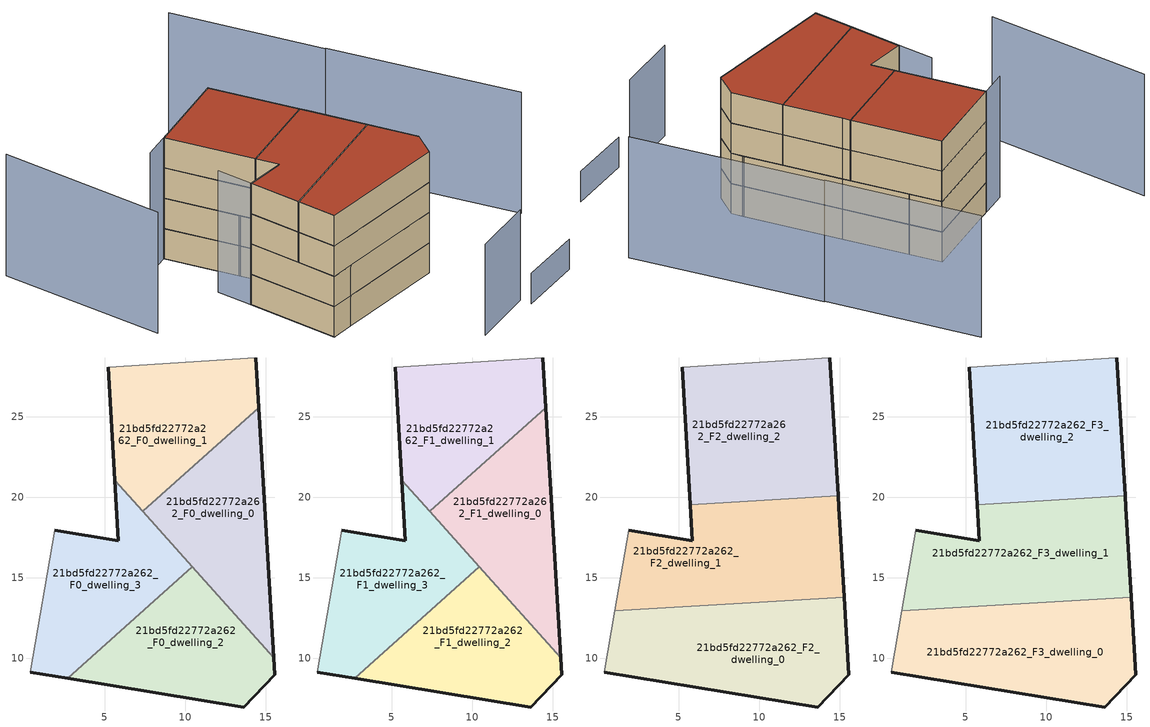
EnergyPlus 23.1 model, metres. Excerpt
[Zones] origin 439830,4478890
21bd5fd22772a262_F0_dwelling_0
 floor ground (EU_floor_Construction): 15.5,10.04 14.95,19.39 14.57,25.57 7.37,19.12 z0
 wall outside (EU_wall_Construction): 14.57,25.57 14.95,19.39 15.5,10.04 z0:3
 wall to 21bd5fd22772a262_F0_dwelling_1 (EU_wall_Construction): 7.37,19.12 14.57,25.57 z0:3
 wall to 21bd5fd22772a262_F0_dwelling_2 (EU_wall_Construction): 15.5,10.04 10.44,15.69 z0:3
 wall to 21bd5fd22772a262_F0_dwelling_3 (EU_wall_Construction): 10.44,15.69 7.37,19.12 z0:3
21bd5fd22772a262_F0_dwelling_1
 floor ground (EU_floor_Construction): 14.57,25.57 14.38,28.65 5.23,28.08 5.64,21.05 7.37,19.12 z0
 wall outside (EU_wall_Construction): 5.64,21.05 5.23,28.08 / 14.38,28.65 14.57,25.57 z0:3
 wall adiabatic (EU_wall_Construction): 5.23,28.08 14.38,28.65 z0:3
 wall to 21bd5fd22772a262_F0_dwelling_3 (EU_wall_Construction): 7.37,19.12 5.64,21.05 z0:3
21bd5fd22772a262_F0_dwelling_2
 floor ground (EU_floor_Construction): 13.65,6.97 15.57,8.96 15.5,10.04 10.44,15.69 2.7,8.75 z0
 wall outside (EU_wall_Construction): 15.5,10.04 15.57,8.96 13.65,6.97 2.7,8.75 z0:3
 wall to 21bd5fd22772a262_F0_dwelling_3 (EU_wall_Construction): 2.7,8.75 10.44,15.69 z0:3
21bd5fd22772a262_F0_dwelling_3
 floor ground (EU_floor_Construction): 10.44,15.69 5.64,21.05 5.86,17.3 1.91,17.96 0.38,9.13 2.7,8.75 z0
 wall outside (EU_wall_Construction): 2.7,8.75 0.38,9.13 / 1.91,17.96 5.86,17.3 5.64,21.05 z0:3
 wall adiabatic (EU_wall_Construction): 0.38,9.13 1.91,17.96 z0:3
21bd5fd22772a262_F1_dwelling_0
 floor to 21bd5fd22772a262_F0_dwelling_0 (EU_floor_Construction): 15.5,10.04 14.95,19.39 14.57,25.57 7.37,19.12 z3
 wall outside (EU_wall_Construction): 14.57,25.57 14.95,19.39 15.5,10.04 z3:6
 wall to 21bd5fd22772a262_F1_dwelling_1 (EU_wall_Construction): 7.37,19.12 14.57,25.57 z3:6
 wall to 21bd5fd22772a262_F1_dwelling_2 (EU_wall_Construction): 15.5,10.04 10.44,15.69 z3:6
 wall to 21bd5fd22772a262_F1_dwelling_3 (EU_wall_Construction): 10.44,15.69 7.37,19.12 z3:6
21bd5fd22772a262_F1_dwelling_1
 floor to 21bd5fd22772a262_F0_dwelling_1 (EU_floor_Construction): 14.57,25.57 14.38,28.65 5.23,28.08 5.64,21.05 7.37,19.12 z3
 wall outside (EU_wall_Construction): 5.64,21.05 5.23,28.08 / 14.38,28.65 14.57,25.57 z3:6
 wall adiabatic (EU_wall_Construction): 5.23,28.08 14.38,28.65 z3:6
 wall to 21bd5fd22772a262_F1_dwelling_3 (EU_wall_Construction): 7.37,19.12 5.64,21.05 z3:6
21bd5fd22772a262_F1_dwelling_2
 floor to 21bd5fd22772a262_F0_dwelling_2 (EU_floor_Construction): 13.65,6.97 15.57,8.96 15.5,10.04 10.44,15.69 2.7,8.75 z3
 wall outside (EU_wall_Construction): 15.5,10.04 15.57,8.96 13.65,6.97 2.7,8.75 z3:6
 wall to 21bd5fd22772a262_F1_dwelling_3 (EU_wall_Construction): 2.7,8.75 10.44,15.69 z3:6
21bd5fd22772a262_F1_dwelling_3
 floor to 21bd5fd22772a262_F0_dwelling_3 (EU_floor_Construction): 10.44,15.69 5.64,21.05 5.86,17.3 1.91,17.96 0.38,9.13 2.7,8.75 z3
 wall outside (EU_wall_Construction): 2.7,8.75 0.38,9.13 / 1.91,17.96 5.86,17.3 5.64,21.05 z3:6
 wall adiabatic (EU_wall_Construction): 0.38,9.13 1.91,17.96 z3:6
21bd5fd22772a262_F2_dwelling_0
 floor to 21bd5fd22772a262_F1_dwelling_2 (EU_floor_Construction): 13.65,6.97 15.57,8.96 15.5,10.04 12.31,13.6 7.81,13.34 2.7,8.75 z6
 floor to 21bd5fd22772a262_F1_dwelling_0 (EU_floor_Construction): 15.5,10.04 15.28,13.77 12.31,13.6 z6
 floor to 21bd5fd22772a262_F1_dwelling_3 (EU_floor_Construction): 7.81,13.34 1.04,12.94 0.38,9.13 2.7,8.75 z6
 wall outside (EU_wall_Construction): 15.28,13.77 15.57,8.96 13.65,6.97 0.38,9.13 z6:9
 wall adiabatic (EU_wall_Construction): 0.38,9.13 1.04,12.94 z6:9
 wall to 21bd5fd22772a262_F2_dwelling_1 (EU_wall_Construction): 1.04,12.94 15.28,13.77 z6:9
21bd5fd22772a262_F2_dwelling_1
 floor to 21bd5fd22772a262_F1_dwelling_0 (EU_floor_Construction): 15.28,13.77 14.95,19.39 14.9,20.08 7.99,19.68 7.37,19.12 12.31,13.6 z6
 floor to 21bd5fd22772a262_F1_dwelling_3 (EU_floor_Construction): 7.81,13.34 10.44,15.69 6.92,19.61 5.73,19.54 5.86,17.3 1.91,17.96 1.04,12.94 z6
 floor to 21bd5fd22772a262_F1_dwelling_2 (EU_floor_Construction): 12.31,13.6 10.44,15.69 7.81,13.34 z6
 floor to 21bd5fd22772a262_F1_dwelling_1 (EU_floor_Construction): 7.99,19.68 6.92,19.61 7.37,19.12 z6
 wall outside (EU_wall_Construction): 14.9,20.08 14.95,19.39 15.28,13.77 / 1.91,17.96 5.86,17.3 5.73,19.54 z6:9
 wall adiabatic (EU_wall_Construction): 1.04,12.94 1.91,17.96 z6:9
 wall to 21bd5fd22772a262_F2_dwelling_2 (EU_wall_Construction): 5.73,19.54 14.9,20.08 z6:9
21bd5fd22772a262_F2_dwelling_2
 floor to 21bd5fd22772a262_F1_dwelling_1 (EU_floor_Construction): 14.57,25.57 14.38,28.65 5.23,28.08 5.64,21.05 6.92,19.61 7.99,19.68 z6
 floor to 21bd5fd22772a262_F1_dwelling_0 (EU_floor_Construction): 14.9,20.08 14.57,25.57 7.99,19.68 z6
 floor to 21bd5fd22772a262_F1_dwelling_3 (EU_floor_Construction): 6.92,19.61 5.64,21.05 5.73,19.54 z6
 wall outside (EU_wall_Construction): 5.73,19.54 5.23,28.08 / 14.38,28.65 14.9,20.08 z6:9
 wall adiabatic (EU_wall_Construction): 5.23,28.08 14.38,28.65 z6:9
21bd5fd22772a262_F3_dwelling_0
 floor to 21bd5fd22772a262_F2_dwelling_0 (EU_floor_Construction): 13.65,6.97 15.57,8.96 15.28,13.77 1.04,12.94 0.38,9.13 z9
 wall outside (EU_wall_Construction): 15.28,13.77 15.57,8.96 13.65,6.97 0.38,9.13 z9:12
 wall adiabatic (EU_wall_Construction): 0.38,9.13 1.04,12.94 z9:12
 wall to 21bd5fd22772a262_F3_dwelling_1 (EU_wall_Construction): 1.04,12.94 15.28,13.77 z9:12
 roof outside (EU_roof_Construction): 15.28,13.77 15.57,8.96 13.65,6.97 0.38,9.13 1.04,12.94 z12
21bd5fd22772a262_F3_dwelling_1
 floor to 21bd5fd22772a262_F2_dwelling_1 (EU_floor_Construction): 15.28,13.77 14.95,19.39 14.9,20.08 5.73,19.54 5.86,17.3 1.91,17.96 1.04,12.94 z9
 wall outside (EU_wall_Construction): 14.9,20.08 14.95,19.39 15.28,13.77 / 1.91,17.96 5.86,17.3 5.73,19.54 z9:12
 wall adiabatic (EU_wall_Construction): 1.04,12.94 1.91,17.96 z9:12
 wall to 21bd5fd22772a262_F3_dwelling_2 (EU_wall_Construction): 5.73,19.54 14.9,20.08 z9:12
 roof outside (EU_roof_Construction): 14.9,20.08 14.95,19.39 15.28,13.77 1.04,12.94 1.91,17.96 5.86,17.3 5.73,19.54 z12
21bd5fd22772a262_F3_dwelling_2
 floor to 21bd5fd22772a262_F2_dwelling_2 (EU_floor_Construction): 14.9,20.08 14.38,28.65 5.23,28.08 5.73,19.54 z9
 wall outside (EU_wall_Construction): 5.73,19.54 5.23,28.08 / 14.38,28.65 14.9,20.08 z9:12
 wall adiabatic (EU_wall_Construction): 5.23,28.08 14.38,28.65 z9:12
 roof outside (EU_roof_Construction): 14.38,28.65 14.9,20.08 5.73,19.54 5.23,28.08 z12
shading: 13.12,-3.12 19.69,-3.31 z0:3; 6.63,-2.1 13.17,-2.04 z0:9; 26.09,4.66 24.89,22.84 / 2.47,21.38 0.47,9.11 / 24.8,22.82 23.91,37.41 / -3.5,38.69 -6.05,22.74 / 14.38,28.63 2.46,27.92 z0:12
[Building]
EU S2 Campaign: North Axis=0; Terrain=City; Solar Distribution=FullExterior
[Site:Location]
Madrid: Latitude=40.5; Longitude=-3.5; Time Zone=1; Elevation=609
[SizingPeriod:WeatherFileDays]
AnnualSizingPeriod: Begin Month=1; Begin Day of Month=1; End Month=12; End Day of Month=31; Day of Week for Start Day=Monday; Use Weather File Daylight Saving Period=No; Use Weather File Rain and Snow Indicators=No
[MATERIAL]
EU_InternalMass_Material: Roughness=MediumRough; Thickness=0.1; Conductivity=1; Density=1800; Specific Heat=900; Thermal Absorptance=0.9; Solar Absorptance=0.7; Visible Absorptance=0.7
[MATERIAL:NOMASS] Roughness=MediumRough; Thermal Absorptance=0.9; Solar Absorptance=0.7; Visible Absorptance=0.7
Name | Thermal Resistance
EU_wall_NoMass | 0.459673
EU_roof_NoMass | 0.495815
EU_floor_NoMass | 0.788942
[CONSTRUCTION]
EU_wall_Construction: EU_wall_NoMass
EU_roof_Construction: EU_roof_NoMass
EU_floor_Construction: EU_floor_NoMass
EU_InternalMass_Construction: EU_InternalMass_Material
[ZONE] Type=1; Multiplier=1; Ceiling Height=autocalculate; Floor Area=autocalculate; Part of Total Floor Area=Yes
Name | Volume
21bd5fd22772a262_F0_dwelling_0; 21bd5fd22772a262_F1_dwelling_0; 21bd5fd22772a262_F0_dwelling_1; 21bd5fd22772a262_F1_dwelling_1 | 176.979
21bd5fd22772a262_F2_dwelling_0; 21bd5fd22772a262_F3_dwelling_0 | 235.963
21bd5fd22772a262_F2_dwelling_1; 21bd5fd22772a262_F3_dwelling_1 | 235.943
21bd5fd22772a262_F0_dwelling_2; 21bd5fd22772a262_F1_dwelling_2 | 176.975
21bd5fd22772a262_F2_dwelling_2; 21bd5fd22772a262_F3_dwelling_2 | 235.966
21bd5fd22772a262_F0_dwelling_3; 21bd5fd22772a262_F1_dwelling_3 | 176.953
[INTERNALMASS] Construction=EU_InternalMass_Construction
Name | Zone or ZoneList | Surface Area
21bd5fd22772a262_F0_dwelling_0_EU_InternalMass | 21bd5fd22772a262_F0_dwelling_0 | 58.9931
21bd5fd22772a262_F0_dwelling_1_EU_InternalMass | 21bd5fd22772a262_F0_dwelling_1 | 58.9927
21bd5fd22772a262_F0_dwelling_2_EU_InternalMass | 21bd5fd22772a262_F0_dwelling_2 | 58.9918
21bd5fd22772a262_F0_dwelling_3_EU_InternalMass | 21bd5fd22772a262_F0_dwelling_3 | 58.9844
21bd5fd22772a262_F1_dwelling_0_EU_InternalMass | 21bd5fd22772a262_F1_dwelling_0 | 58.9931
21bd5fd22772a262_F1_dwelling_1_EU_InternalMass | 21bd5fd22772a262_F1_dwelling_1 | 58.9927
21bd5fd22772a262_F1_dwelling_2_EU_InternalMass | 21bd5fd22772a262_F1_dwelling_2 | 58.9918
21bd5fd22772a262_F1_dwelling_3_EU_InternalMass | 21bd5fd22772a262_F1_dwelling_3 | 58.9844
21bd5fd22772a262_F2_dwelling_0_EU_InternalMass | 21bd5fd22772a262_F2_dwelling_0 | 78.6543
21bd5fd22772a262_F2_dwelling_1_EU_InternalMass | 21bd5fd22772a262_F2_dwelling_1 | 78.6475
21bd5fd22772a262_F2_dwelling_2_EU_InternalMass | 21bd5fd22772a262_F2_dwelling_2 | 78.6554
21bd5fd22772a262_F3_dwelling_0_EU_InternalMass | 21bd5fd22772a262_F3_dwelling_0 | 78.6543
21bd5fd22772a262_F3_dwelling_1_EU_InternalMass | 21bd5fd22772a262_F3_dwelling_1 | 78.6475
21bd5fd22772a262_F3_dwelling_2_EU_InternalMass | 21bd5fd22772a262_F3_dwelling_2 | 78.6554
[OTHEREQUIPMENT] Fuel Type=Electricity; Design Level Calculation Method=Watts/Area; Power per Zone Floor Area=1; Fraction Latent=0; Fraction Radiant=0; Fraction Lost=0; Carbon Dioxide Generation Rate=0; EndUse Subcategory=EU_Step8_InternalGains
Name | Zone or ZoneList or Space or SpaceList | Schedule
EU_Step8_InternalGain_21bd5fd22772a262_F0_dwelling_0_f000 | 21bd5fd22772a262_F0_dwelling_0 | EU_Step8_GainSchedule_21bd5fd22772a262_F0_dwelling_0_f000
EU_Step8_InternalGain_21bd5fd22772a262_F0_dwelling_1_f000 | 21bd5fd22772a262_F0_dwelling_1 | EU_Step8_GainSchedule_21bd5fd22772a262_F0_dwelling_1_f000
EU_Step8_InternalGain_21bd5fd22772a262_F0_dwelling_2_f000 | 21bd5fd22772a262_F0_dwelling_2 | EU_Step8_GainSchedule_21bd5fd22772a262_F0_dwelling_2_f000
EU_Step8_InternalGain_21bd5fd22772a262_F0_dwelling_3_f000 | 21bd5fd22772a262_F0_dwelling_3 | EU_Step8_GainSchedule_21bd5fd22772a262_F0_dwelling_3_f000
EU_Step8_InternalGain_21bd5fd22772a262_F1_dwelling_0_f000 | 21bd5fd22772a262_F1_dwelling_0 | EU_Step8_GainSchedule_21bd5fd22772a262_F1_dwelling_0_f000
EU_Step8_InternalGain_21bd5fd22772a262_F1_dwelling_1_f000 | 21bd5fd22772a262_F1_dwelling_1 | EU_Step8_GainSchedule_21bd5fd22772a262_F1_dwelling_1_f000
EU_Step8_InternalGain_21bd5fd22772a262_F1_dwelling_2_f000 | 21bd5fd22772a262_F1_dwelling_2 | EU_Step8_GainSchedule_21bd5fd22772a262_F1_dwelling_2_f000
EU_Step8_InternalGain_21bd5fd22772a262_F1_dwelling_3_f000 | 21bd5fd22772a262_F1_dwelling_3 | EU_Step8_GainSchedule_21bd5fd22772a262_F1_dwelling_3_f000
EU_Step8_InternalGain_21bd5fd22772a262_F2_dwelling_0_f000 | 21bd5fd22772a262_F2_dwelling_0 | EU_Step8_GainSchedule_21bd5fd22772a262_F2_dwelling_0_f000
EU_Step8_InternalGain_21bd5fd22772a262_F2_dwelling_1_f000 | 21bd5fd22772a262_F2_dwelling_1 | EU_Step8_GainSchedule_21bd5fd22772a262_F2_dwelling_1_f000
EU_Step8_InternalGain_21bd5fd22772a262_F2_dwelling_2_f000 | 21bd5fd22772a262_F2_dwelling_2 | EU_Step8_GainSchedule_21bd5fd22772a262_F2_dwelling_2_f000
EU_Step8_InternalGain_21bd5fd22772a262_F3_dwelling_0_f000 | 21bd5fd22772a262_F3_dwelling_0 | EU_Step8_GainSchedule_21bd5fd22772a262_F3_dwelling_0_f000
EU_Step8_InternalGain_21bd5fd22772a262_F3_dwelling_1_f000 | 21bd5fd22772a262_F3_dwelling_1 | EU_Step8_GainSchedule_21bd5fd22772a262_F3_dwelling_1_f000
EU_Step8_InternalGain_21bd5fd22772a262_F3_dwelling_2_f000 | 21bd5fd22772a262_F3_dwelling_2 | EU_Step8_GainSchedule_21bd5fd22772a262_F3_dwelling_2_f000
[ZONEVENTILATION:DESIGNFLOWRATE] Schedule=EU_AlwaysOn; Design Flow Rate Calculation Method=AirChanges/Hour; Air Changes per Hour=0.719161; Ventilation Type=Natural; Fan Pressure Rise=0; Fan Total Efficiency=1; Constant Term Coefficient=1; Temperature Term Coefficient=0; Velocity Term Coefficient=0; Velocity Squared Term Coefficient=0; Minimum Indoor Temperature=-100; Maximum Indoor Temperature=100; Delta Temperature=-100; Minimum Outdoor Temperature=-100; Maximum Outdoor Temperature=100; Maximum Wind Speed=40
Name | Zone or ZoneList or Space or SpaceList
EU_ConstantAir_21bd5fd22772a262_F0_dwelling_0 | 21bd5fd22772a262_F0_dwelling_0
EU_ConstantAir_21bd5fd22772a262_F0_dwelling_1 | 21bd5fd22772a262_F0_dwelling_1
EU_ConstantAir_21bd5fd22772a262_F0_dwelling_2 | 21bd5fd22772a262_F0_dwelling_2
EU_ConstantAir_21bd5fd22772a262_F0_dwelling_3 | 21bd5fd22772a262_F0_dwelling_3
EU_ConstantAir_21bd5fd22772a262_F1_dwelling_0 | 21bd5fd22772a262_F1_dwelling_0
EU_ConstantAir_21bd5fd22772a262_F1_dwelling_1 | 21bd5fd22772a262_F1_dwelling_1
EU_ConstantAir_21bd5fd22772a262_F1_dwelling_2 | 21bd5fd22772a262_F1_dwelling_2
EU_ConstantAir_21bd5fd22772a262_F1_dwelling_3 | 21bd5fd22772a262_F1_dwelling_3
EU_ConstantAir_21bd5fd22772a262_F2_dwelling_0 | 21bd5fd22772a262_F2_dwelling_0
EU_ConstantAir_21bd5fd22772a262_F2_dwelling_1 | 21bd5fd22772a262_F2_dwelling_1
EU_ConstantAir_21bd5fd22772a262_F2_dwelling_2 | 21bd5fd22772a262_F2_dwelling_2
EU_ConstantAir_21bd5fd22772a262_F3_dwelling_0 | 21bd5fd22772a262_F3_dwelling_0
EU_ConstantAir_21bd5fd22772a262_F3_dwelling_1 | 21bd5fd22772a262_F3_dwelling_1
EU_ConstantAir_21bd5fd22772a262_F3_dwelling_2 | 21bd5fd22772a262_F3_dwelling_2
[HVACTEMPLATE:THERMOSTAT] Constant Heating Setpoint=20; Constant Cooling Setpoint=50
EU_HeatOnly_21bd5fd22772a262_F0_dwelling_0; EU_HeatOnly_21bd5fd22772a262_F0_dwelling_1; EU_HeatOnly_21bd5fd22772a262_F0_dwelling_2; EU_HeatOnly_21bd5fd22772a262_F0_dwelling_3; EU_HeatOnly_21bd5fd22772a262_F1_dwelling_0; EU_HeatOnly_21bd5fd22772a262_F1_dwelling_1; EU_HeatOnly_21bd5fd22772a262_F1_dwelling_2; EU_HeatOnly_21bd5fd22772a262_F1_dwelling_3; EU_HeatOnly_21bd5fd22772a262_F2_dwelling_0; EU_HeatOnly_21bd5fd22772a262_F2_dwelling_1; EU_HeatOnly_21bd5fd22772a262_F2_dwelling_2; EU_HeatOnly_21bd5fd22772a262_F3_dwelling_0; EU_HeatOnly_21bd5fd22772a262_F3_dwelling_1; EU_HeatOnly_21bd5fd22772a262_F3_dwelling_2
[HVACTEMPLATE:ZONE:IDEALLOADSAIRSYSTEM] System Availability Schedule=EU_AlwaysOn; Maximum Heating Supply Air Temperature=50; Minimum Cooling Supply Air Temperature=13; Maximum Heating Supply Air Humidity Ratio=0.0156; Minimum Cooling Supply Air Humidity Ratio=0.0077; Heating Limit=NoLimit; Cooling Limit=NoLimit; Heating Availability Schedule=EU_AlwaysOn; Cooling Availability Schedule=EU_CoolingOff; Dehumidification Control Type=ConstantSensibleHeatRatio; Cooling Sensible Heat Ratio=0.7; Dehumidification Setpoint=60; Humidification Control Type=None; Humidification Setpoint=30; Outdoor Air Method=None; Outdoor Air Flow Rate per Person=0.00944; Outdoor Air Flow Rate per Zone Floor Area=0; Outdoor Air Flow Rate per Zone=0; Demand Controlled Ventilation Type=None; Outdoor Air Economizer Type=NoEconomizer; Heat Recovery Type=None; Sensible Heat Recovery Effectiveness=0.7; Latent Heat Recovery Effectiveness=0.65
Name | Template Thermostat
21bd5fd22772a262_F0_dwelling_0 | EU_HeatOnly_21bd5fd22772a262_F0_dwelling_0
21bd5fd22772a262_F0_dwelling_1 | EU_HeatOnly_21bd5fd22772a262_F0_dwelling_1
21bd5fd22772a262_F0_dwelling_2 | EU_HeatOnly_21bd5fd22772a262_F0_dwelling_2
21bd5fd22772a262_F0_dwelling_3 | EU_HeatOnly_21bd5fd22772a262_F0_dwelling_3
21bd5fd22772a262_F1_dwelling_0 | EU_HeatOnly_21bd5fd22772a262_F1_dwelling_0
21bd5fd22772a262_F1_dwelling_1 | EU_HeatOnly_21bd5fd22772a262_F1_dwelling_1
21bd5fd22772a262_F1_dwelling_2 | EU_HeatOnly_21bd5fd22772a262_F1_dwelling_2
21bd5fd22772a262_F1_dwelling_3 | EU_HeatOnly_21bd5fd22772a262_F1_dwelling_3
21bd5fd22772a262_F2_dwelling_0 | EU_HeatOnly_21bd5fd22772a262_F2_dwelling_0
21bd5fd22772a262_F2_dwelling_1 | EU_HeatOnly_21bd5fd22772a262_F2_dwelling_1
21bd5fd22772a262_F2_dwelling_2 | EU_HeatOnly_21bd5fd22772a262_F2_dwelling_2
21bd5fd22772a262_F3_dwelling_0 | EU_HeatOnly_21bd5fd22772a262_F3_dwelling_0
21bd5fd22772a262_F3_dwelling_1 | EU_HeatOnly_21bd5fd22772a262_F3_dwelling_1
21bd5fd22772a262_F3_dwelling_2 | EU_HeatOnly_21bd5fd22772a262_F3_dwelling_2
[SIZING:ZONE] Zone Cooling Design Supply Air Temperature Input Method=SupplyAirTemperature; Zone Cooling Design Supply Air Temperature=13; Zone Heating Design Supply Air Temperature Input Method=SupplyAirTemperature; Zone Heating Design Supply Air Temperature=50; Zone Cooling Design Supply Air Humidity Ratio=0.008; Zone Heating Design Supply Air Humidity Ratio=0.008; Cooling Design Air Flow Method=DesignDay; Cooling Design Air Flow Rate=0; Cooling Minimum Air Flow per Zone Floor Area=0.000762; Cooling Minimum Air Flow=0; Cooling Minimum Air Flow Fraction=0.2; Heating Design Air Flow Method=DesignDay; Heating Design Air Flow Rate=0; Heating Maximum Air Flow per Zone Floor Area=0.002032; Heating Maximum Air Flow=0.141576; Heating Maximum Air Flow Fraction=0.3; Account for Dedicated Outdoor Air System=No; Dedicated Outdoor Air System Control Strategy=NeutralSupplyAir; Dedicated Outdoor Air Low Setpoint Temperature for Design=autosize; Dedicated Outdoor Air High Setpoint Temperature for Design=autosize; Zone Load Sizing Method=Sensible Load Only No Latent Load; Zone Latent Cooling Design Supply Air Humidity Ratio Input Method=HumidityRatioDifference; Zone Cooling Design Supply Air Humidity Ratio Difference=0.005; Zone Latent Heating Design Supply Air Humidity Ratio Input Method=HumidityRatioDifference; Zone Humidification Design Supply Air Humidity Ratio Difference=0.005
21bd5fd22772a262_F0_dwelling_0; 21bd5fd22772a262_F0_dwelling_1; 21bd5fd22772a262_F0_dwelling_2; 21bd5fd22772a262_F0_dwelling_3; 21bd5fd22772a262_F1_dwelling_0; 21bd5fd22772a262_F1_dwelling_1; 21bd5fd22772a262_F1_dwelling_2; 21bd5fd22772a262_F1_dwelling_3; 21bd5fd22772a262_F2_dwelling_0; 21bd5fd22772a262_F2_dwelling_1; 21bd5fd22772a262_F2_dwelling_2; 21bd5fd22772a262_F3_dwelling_0; 21bd5fd22772a262_F3_dwelling_1; 21bd5fd22772a262_F3_dwelling_2
[SCHEDULE:CONSTANT]
Name | Hourly Value
EU_AlwaysOn | 1
EU_CoolingOff | 0
[SCHEDULE:FILE] Column Number=1; Rows to Skip at Top=0; Number of Hours of Data=8760; Column Separator=Comma; Interpolate to Timestep=No; Minutes per Item=60; Adjust Schedule for Daylight Savings=Yes
Name | File
EU_Step8_GainSchedule_21bd5fd22772a262_F0_dwelling_0_f000 | ../../schedules/21bd5fd22772a262/21bd5fd22772a262_F0_dwelling_0_f000_gain.csv
EU_Step8_GainSchedule_21bd5fd22772a262_F0_dwelling_1_f000 | ../../schedules/21bd5fd22772a262/21bd5fd22772a262_F0_dwelling_1_f000_gain.csv
EU_Step8_GainSchedule_21bd5fd22772a262_F0_dwelling_2_f000 | ../../schedules/21bd5fd22772a262/21bd5fd22772a262_F0_dwelling_2_f000_gain.csv
EU_Step8_GainSchedule_21bd5fd22772a262_F0_dwelling_3_f000 | ../../schedules/21bd5fd22772a262/21bd5fd22772a262_F0_dwelling_3_f000_gain.csv
EU_Step8_GainSchedule_21bd5fd22772a262_F1_dwelling_0_f000 | ../../schedules/21bd5fd22772a262/21bd5fd22772a262_F1_dwelling_0_f000_gain.csv
EU_Step8_GainSchedule_21bd5fd22772a262_F1_dwelling_1_f000 | ../../schedules/21bd5fd22772a262/21bd5fd22772a262_F1_dwelling_1_f000_gain.csv
EU_Step8_GainSchedule_21bd5fd22772a262_F1_dwelling_2_f000 | ../../schedules/21bd5fd22772a262/21bd5fd22772a262_F1_dwelling_2_f000_gain.csv
EU_Step8_GainSchedule_21bd5fd22772a262_F1_dwelling_3_f000 | ../../schedules/21bd5fd22772a262/21bd5fd22772a262_F1_dwelling_3_f000_gain.csv
EU_Step8_GainSchedule_21bd5fd22772a262_F2_dwelling_0_f000 | ../../schedules/21bd5fd22772a262/21bd5fd22772a262_F2_dwelling_0_f000_gain.csv
EU_Step8_GainSchedule_21bd5fd22772a262_F2_dwelling_1_f000 | ../../schedules/21bd5fd22772a262/21bd5fd22772a262_F2_dwelling_1_f000_gain.csv
EU_Step8_GainSchedule_21bd5fd22772a262_F2_dwelling_2_f000 | ../../schedules/21bd5fd22772a262/21bd5fd22772a262_F2_dwelling_2_f000_gain.csv
EU_Step8_GainSchedule_21bd5fd22772a262_F3_dwelling_0_f000 | ../../schedules/21bd5fd22772a262/21bd5fd22772a262_F3_dwelling_0_f000_gain.csv
EU_Step8_GainSchedule_21bd5fd22772a262_F3_dwelling_1_f000 | ../../schedules/21bd5fd22772a262/21bd5fd22772a262_F3_dwelling_1_f000_gain.csv
EU_Step8_GainSchedule_21bd5fd22772a262_F3_dwelling_2_f000 | ../../schedules/21bd5fd22772a262/21bd5fd22772a262_F3_dwelling_2_f000_gain.csv
